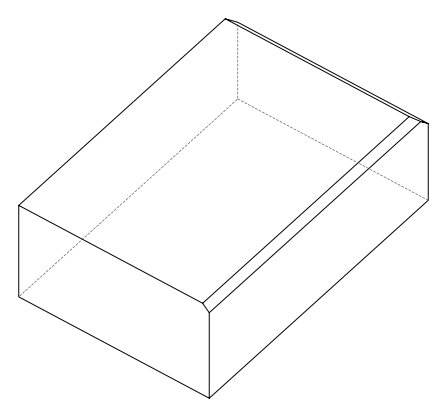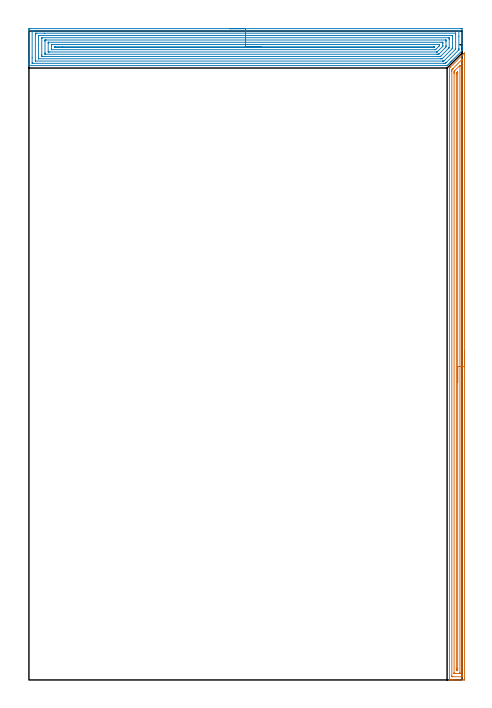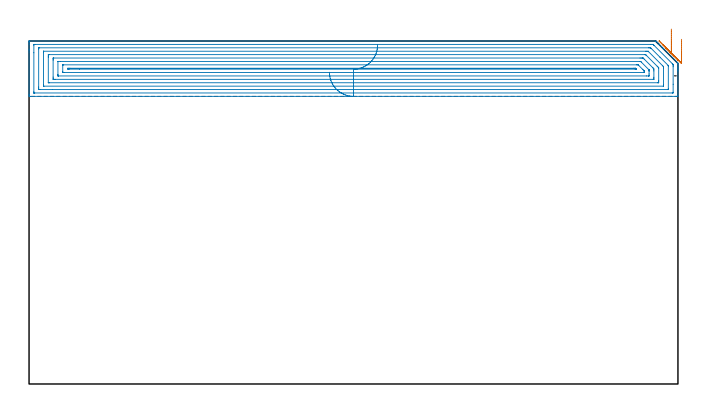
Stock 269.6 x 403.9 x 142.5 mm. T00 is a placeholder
(PLAN: 2 operations, 0 tool changes, 32 min)
(1 AREA_MILL | FG_CHAMFER_SURFACE | UGT0205_001 | 12.53 min | 17113 mm3)
(2 AREA_MILL_1 | FG_CHAMFER_SURFACE_1 | UGT0205_001 | 19.5 min | 70800 mm3)
(TOOL UGT0205_001 | Chamfer Mill 20 x 3 x 45 deg. | D20 FL50 Z2)
(OP 1 AREA_MILL)
G17 G21 G94 G90
T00 M6
G54
G17 G0 G90 X271.1 Y205.1 S1061 M3
G43 Z152.5 H0
Z143.2
G94 G1 Y205.062 Z142.328 F250.
Y204.948 Z141.464
Y204.759 Z140.612
Y204.497 Z139.78
Y204.163 Z138.974
Y203.76 Z138.2
Y203.291 Z137.464
Y202.76 Z136.772
Y202.171 Z136.129
Y201.528 Z135.54
Y200.836 Z135.008
Y200.1 Z134.54
Y199.326 Z134.137
Y198.52 Z133.803
Y197.688 Z133.541
Y196.836 Z133.352
Y195.972 Z133.238
Y195.1 Z133.2
Y0.629
X271.097 Y0.005 Z133.201
X271.096 Y0.003 Z133.202
X270.473 Y0. Z133.825
X265.109 Z139.186
X263.684 Z140.612
X263.321 Z140.974
X262.31 Z141.99
X261.872 Y0.003 Z142.42
X261.835 Y0.005 Z142.457
X261.803 Y0.01 Z142.488
X261.8 Y0.182 Z142.5
Y380.63
X261.805 Y380.904 Z142.491
X262.422 Y381.522 Z141.878
X270.769 Y389.869 Z133.53
X270.92 Y390.021 Z133.377
X271.071 Y390.167 Z133.227
X271.094 Y390.183 Z133.203
X271.099 Y390.167 Z133.199
X271.1 Y195.1 Z133.2
X269.686 Z134.614
X269.685 Y2.417 Z134.615
Y2.311
X269.682 Y2.204 Z134.618
X269.676 Y2.01 Z134.624
X269.579 Y2.008 Z134.721
X269.101 Y2.001 Z135.199
X263.738 Y2. Z140.562
X263.321 Y2.004 Z140.979
X263.262 Y2.006 Z141.038
X263.231 Y2.009 Z141.069
X263.221 Y2.098 Z141.079
X263.216 Y2.31 Z141.084
X263.215 Y2.417 Z141.085
X263.214 Y378.948 Z141.086
X263.218 Y379.736 Z141.082
X263.22 Y379.836 Z141.08
X263.226 Y379.865 Z141.074
X263.246 Y379.888 Z141.054
X263.321 Y379.968 Z140.979
X263.65 Y380.3 Z140.65
X263.979 Y380.63 Z140.321
X269.345 Y385.995 Z134.955
X269.464 Y386.11 Z134.836
X269.579 Y386.218 Z134.721
X269.679 Y386.298 Z134.621
X269.683 Y386.101 Z134.617
X269.685 Y385.995 Z134.615
X269.686 Y195.1 Z134.614
X268.272 Z136.028
X268.271 Y4.619 Z136.029
X268.27 Y4.205 Z136.03
X268.268 Y4.085 Z136.032
X268.265 Y4.029 Z136.035
X268.256 Y4.01 Z136.044
X268.201 Y4.007 Z136.099
X267.995 Y4.001 Z136.305
X264.904 Z139.396
X264.767 Y4.002 Z139.533
X264.658 Y4.008 Z139.642
X264.634 Y4.012 Z139.666
X264.632 Y4.019 Z139.668
X264.63 Y4.045 Z139.67
X264.629 Y4.205 Z139.671
X264.628 Y4.686 Z139.672
X264.629 Y377.534 Z139.671
X264.631 Y377.948 Z139.669
X264.635 Y378.421 Z139.665
X264.648 Y378.842 Z139.652
X264.876 Y379.074 Z139.424
X265.109 Y379.309 Z139.191
X268.235 Y382.436 Z136.065
X268.245 Y382.444 Z136.055
X268.258 Y382.451 Z136.042
X268.265 Y382.452 Z136.035
X268.268 Y382.445 Z136.032
X268.27 Y382.418 Z136.03
X268.271 Y382.156 Z136.029
X268.272 Y381.937 Z136.028
Y195.1
X266.857 Z137.443
Y6.927
X266.855 Y6.073 Z137.445
X266.854 Y6.037 Z137.446
X266.851 Y6.014 Z137.449
X266.834 Y6.01 Z137.466
X266.78 Y6.005 Z137.52
X266.67 Y6.002 Z137.63
X266.45 Y6.001 Z137.85
X266.23 Y6.002 Z138.07
X266.12 Y6.005 Z138.18
X266.066 Y6.01 Z138.234
X266.049 Y6.014 Z138.251
X266.043 Y6.888 Z138.257
Y377.088
X266.047 Y377.498 Z138.253
X266.05 Y377.702 Z138.25
X266.056 Y377.795 Z138.244
X266.103 Y377.847 Z138.197
X266.197 Y377.948 Z138.103
X266.271 Y378.022 Z138.029
X266.548 Y378.296 Z137.752
X266.825 Y378.567 Z137.475
X266.85 Y378.589 Z137.45
X266.852 Y378.521 Z137.448
X266.855 Y378.343 Z137.445
X266.857 Y377.987 Z137.443
Y377.948
Y195.1
Y194.228 Z137.481
Y193.363 Z137.595
Y192.512 Z137.783
Y191.68 Z138.046
Y190.874 Z138.38
Y190.1 Z138.782
Y189.364 Z139.251
Y188.672 Z139.782
Y188.029 Z140.372
Y187.44 Z141.015
Y186.908 Z141.707
Y186.44 Z142.443
Y186.037 Z143.216
Y185.703 Z144.022
Y185.441 Z144.854
Y185.252 Z145.706
Y185.138 Z146.571
Y185.1 Z147.443
G0 Z152.5
M5
M2
(OP 2 AREA_MILL_1)
G17 G21 G94 G90
T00 M6
G54
G17 G0 G90 X124.8 Y405.4 S1061 M3
G43 Z152.5 H0
Z129.5
G94 G1 X124.838 Z128.628 F250.
X124.952 Z127.763
X125.141 Z126.912
X125.403 Z126.08
X125.737 Z125.274
X126.14 Z124.5
X126.608 Z123.764
X127.14 Z123.072
X127.729 Z122.429
X128.372 Z121.839
X129.064 Z121.308
X129.8 Z120.84
X130.574 Z120.437
X131.38 Z120.103
X132.212 Z119.841
X133.064 Z119.652
X133.928 Z119.538
X134.8 Z119.5
X269.005
X269.429 Y405.396 Z119.502
X269.59 Y405.392 Z119.505
X269.6 Y405.226 Z119.671
Y395.224 Z129.67
Y394.637 Z130.26
Y394.341 Z130.555
Y393.754 Z131.142
Y393.459 Z131.437
Y392.867 Z132.032
Y392.285 Z132.614
X269.593 Y391.699 Z133.2
X269.591 Y391.694 Z133.206
X269.451 Y391.55 Z133.349
X269.304 Y391.403 Z133.496
X263.584 Y385.683 Z139.216
X263.417 Y385.515 Z139.381
X263.357 Y385.456 Z139.442
X262.727 Y384.827 Z140.073
X262.535 Y384.633 Z140.264
X261.871 Y383.971 Z140.929
X261.652 Y383.75 Z141.146
X261.015 Y383.115 Z141.785
X260.516 Y382.616 Z142.284
X260.295 Y382.403 Z142.489
X260.087 Y382.4 Z142.5
X0.149
X0.007 Y382.403 Z142.488
X0. Y382.409 Z142.482
Y382.713 Z142.186
Y383.159 Z141.74
Y383.75 Z141.145
Y385.811 Z139.086
Y386.398 Z138.497
Y386.987 Z137.908
Y404.639 Z120.258
X0.003 Y404.933 Z119.964
X0.009 Y405.392 Z119.506
X0.128 Y405.395 Z119.503
X0.595 Y405.4 Z119.5
X134.8
Y403.986 Z120.914
X267.221 Y403.985 Z120.915
X267.287 Y403.984 Z120.916
X267.59 Y403.977 Z120.923
X267.594 Y403.882 Z121.018
X267.599 Y403.677 Z121.223
X267.6 Y400.365 Z124.535
Y393.084 Z131.816
X267.598 Y392.576 Z132.324
X267.595 Y392.206 Z132.694
X267.589 Y392.151 Z132.749
X267.563 Y392.12 Z132.78
X267.489 Y392.042 Z132.858
X267.221 Y391.771 Z133.129
X259.642 Y384.192 Z140.708
X259.492 Y384.044 Z140.856
X259.37 Y383.927 Z140.973
X259.288 Y383.85 Z141.05
X259.243 Y383.821 Z141.079
X259.196 Y383.818 Z141.082
X259.129 Y383.816 Z141.084
X258.304 Y383.814 Z141.086
X2.379 Y383.815 Z141.085
X2.313 Y383.816 Z141.084
X2.01 Y383.823 Z141.077
X2.007 Y383.918 Z140.982
X2.002 Y384.123 Z140.777
X2. Y387.278 Z137.622
Y403.542 Z121.358
X2.005 Y403.917 Z120.983
X2.009 Y403.966 Z120.934
X2.013 Y403.98 Z120.92
X2.019 Y403.982 Z120.918
X2.069 Y403.984 Z120.916
X2.172 Y403.985 Z120.915
X2.379 Y403.986 Z120.914
X134.8
Y402.572 Z122.328
X265.438 Y402.571 Z122.329
X265.534 Y402.57 Z122.33
X265.568 Y402.568 Z122.332
X265.582 Y402.566 Z122.334
X265.59 Y402.551 Z122.349
X265.595 Y402.445 Z122.455
X265.598 Y402.285 Z122.615
X265.6 Y402.124 Z122.776
X265.599 Y392.757 Z132.143
X265.598 Y392.666 Z132.234
X265.594 Y392.622 Z132.278
X265.59 Y392.601 Z132.299
X265.571 Y392.576 Z132.324
X265.507 Y392.508 Z132.392
X262.13 Y389.129 Z135.771
X258.41 Y385.41 Z139.49
X258.304 Y385.307 Z139.593
X258.224 Y385.236 Z139.664
X258.153 Y385.233 Z139.667
X258.003 Y385.231 Z139.669
X257.702 Y385.229 Z139.671
X257.412
X4.162
X4.066 Y385.23 Z139.67
X4.032 Y385.232 Z139.668
X4.018 Y385.234 Z139.666
X4.01 Y385.249 Z139.651
X4.005 Y385.355 Z139.545
X4.002 Y385.515 Z139.385
X4. Y385.676 Z139.224
Y401.563 Z123.337
X4.005 Y402.285 Z122.615
X4.009 Y402.437 Z122.463
X4.026 Y402.565 Z122.335
X4.162 Y402.566 Z122.334
X4.765 Y402.571 Z122.329
X9.692 Y402.572 Z122.328
X134.8
Y401.157 Z123.743
X263.495
X263.544 Y401.155 Z123.745
X263.578 Y401.152 Z123.748
X263.59 Y401.15 Z123.75
X263.592 Y401.132 Z123.768
X263.597 Y400.946 Z123.954
X263.6 Y400.573 Z124.327
Y393.513 Z131.387
X263.598 Y393.459 Z131.441
X263.587 Y393.048 Z131.852
X263.387 Y392.841 Z132.059
X263.126 Y392.576 Z132.324
X257.412 Y386.861 Z138.039
X257.254 Y386.707 Z138.193
X257.208 Y386.664 Z138.236
X257.19 Y386.651 Z138.249
X257.159 Y386.648 Z138.252
X256.521 Y386.644 Z138.256
X256.273 Y386.643 Z138.257
X6.105
X6.056 Y386.645 Z138.255
X6.022 Y386.648 Z138.252
X6.01 Y386.65 Z138.25
X6.008 Y386.668 Z138.232
X6.004 Y386.854 Z138.046
X6. Y387.227 Z137.673
Y400.52 Z124.38
X6.006 Y400.934 Z123.966
X6.01 Y401.139 Z123.761
X6.019 Y401.151 Z123.749
X6.045 Y401.153 Z123.747
X6.101 Y401.156 Z123.744
X6.193 Y401.157 Z123.743
X134.8
Y399.743 Z125.157
X261.087
X261.301 Y399.742 Z125.158
X261.444 Y399.74 Z125.16
X261.558 Y399.736 Z125.164
X261.592 Y399.732 Z125.168
X261.593 Y399.724 Z125.176
X261.596 Y399.637 Z125.263
X261.6 Y399.023 Z125.877
Y398.754 Z126.146
X261.599 Y393.728 Z131.172
X261.596 Y393.593 Z131.307
X261.59 Y393.527 Z131.373
X261.585 Y393.495 Z131.405
X261.553 Y393.459 Z131.441
X261.27 Y393.171 Z131.729
X260.979 Y392.877 Z132.023
X256.392 Y388.29 Z136.61
X256.262 Y388.163 Z136.737
X256.19 Y388.096 Z136.804
X256.161 Y388.07 Z136.83
X256.058 Y388.064 Z136.836
X255.844 Y388.059 Z136.841
X255.736 Y388.057 Z136.843
X8.513
X8.299 Y388.058 Z136.842
X8.155 Y388.06 Z136.84
X8.042 Y388.064 Z136.836
X8.008 Y388.069 Z136.831
X8.007 Y388.076 Z136.824
X8.004 Y388.163 Z136.737
X8. Y388.777 Z136.123
Y389.046 Z135.854
X8.001 Y399.637 Z125.263
X8.003 Y399.714 Z125.186
X8.006 Y399.732 Z125.168
X8.008 Y399.736 Z125.164
X8.049 Y399.738 Z125.162
X8.191 Y399.741 Z125.159
X8.406 Y399.743 Z125.157
X8.513
X134.8
Y398.329 Z126.571
X259.35 Y398.328 Z126.572
X259.473 Y398.326 Z126.574
X259.554 Y398.322 Z126.578
X259.59 Y398.319 Z126.581
X259.592 Y398.272 Z126.628
X259.597 Y397.872 Z127.028
X259.6 Y397.472 Z127.428
X259.599 Y394.825 Z130.075
X259.595 Y394.341 Z130.559
X259.591 Y393.95 Z130.95
X259.196 Y393.544 Z131.356
X259.153 Y393.501 Z131.399
X255.581 Y389.928 Z134.972
X255.156 Y389.514 Z135.386
X255.127 Y389.487 Z135.413
X255.082 Y389.478 Z135.422
X254.968 Y389.475 Z135.425
X254.737 Y389.473 Z135.427
X254.307 Y389.471 Z135.429
X253.845
X10.25 Y389.472 Z135.428
X10.127 Y389.474 Z135.426
X10.046 Y389.478 Z135.422
X10.01 Y389.481 Z135.419
X10.008 Y389.529 Z135.371
X10.003 Y389.928 Z134.972
X10. Y390.328 Z134.572
Y397.389 Z127.511
X10.002 Y397.872 Z127.028
X10.005 Y398.267 Z126.633
X10.01 Y398.322 Z126.578
X10.058 Y398.324 Z126.576
X10.173 Y398.327 Z126.573
X10.404 Y398.328 Z126.572
X10.834 Y398.329 Z126.571
X134.8
Y396.915 Z127.985
X256.596
X257.412 Y396.913 Z127.987
X257.49 Y396.912 Z127.988
X257.576 Y396.908 Z127.992
X257.591 Y396.881 Z128.019
X257.595 Y396.868 Z128.032
X257.599 Y396.804 Z128.096
X257.6 Y396.107 Z128.793
Y395.038 Z129.862
X257.598 Y394.69 Z130.21
X257.594 Y394.516 Z130.384
X257.59 Y394.429 Z130.471
X257.579 Y394.388 Z130.512
X257.539 Y394.341 Z130.559
X257.478 Y394.276 Z130.624
X257.412 Y394.209 Z130.691
X254.373 Y391.171 Z133.729
X254.196 Y390.996 Z133.904
X254.129 Y390.934 Z133.966
X254.092 Y390.901 Z133.999
X254.048 Y390.892 Z134.008
X253.845 Y390.887 Z134.013
X253.77 Y390.886 Z134.014
X13.004 Y390.885 Z134.015
X12.188 Y390.887 Z134.013
X12.11 Y390.888 Z134.012
X12.024 Y390.892 Z134.008
X12.009 Y390.92 Z133.98
X12.005 Y390.932 Z133.968
X12.001 Y390.996 Z133.904
X12. Y396.292 Z128.608
X12.003 Y396.478 Z128.422
X12.01 Y396.849 Z128.051
X12.018 Y396.909 Z127.991
X12.036 Y396.911 Z127.989
X12.086 Y396.913 Z127.987
X12.188 Y396.914 Z127.986
X12.263 Y396.915 Z127.985
X134.8
Y395.501 Z129.399
X255.501 Y395.5 Z129.4
X255.541 Y395.499 Z129.401
X255.58 Y395.495 Z129.405
X255.59 Y395.493 Z129.407
X255.593 Y395.476 Z129.424
X255.597 Y395.432 Z129.468
X255.6 Y395.253 Z129.647
Y395.224 Z129.676
X255.597 Y395.01 Z129.89
X255.594 Y394.904 Z129.996
X255.59 Y394.852 Z130.048
X255.558 Y394.817 Z130.083
X255.358 Y394.609 Z130.291
X255.094 Y394.341 Z130.559
X254.917 Y394.163 Z130.737
X253.329 Y392.576 Z132.324
X253.141 Y392.391 Z132.509
X253.075 Y392.329 Z132.571
X253.052 Y392.31 Z132.59
X253.022 Y392.307 Z132.593
X252.954 Y392.304 Z132.596
X252.341 Y392.3 Z132.6
X14.099
X14.059 Y392.301 Z132.599
X14.02 Y392.305 Z132.595
X14.01 Y392.307 Z132.593
X14.007 Y392.324 Z132.576
X14.003 Y392.368 Z132.532
X14. Y392.548 Z132.352
Y392.576 Z132.324
Y395.195 Z129.705
X14.001 Y395.224 Z129.676
X14.007 Y395.437 Z129.463
X14.01 Y395.485 Z129.415
X14.118 Y395.494 Z129.406
X14.304 Y395.497 Z129.403
X14.584 Y395.5 Z129.4
X134.8 Y395.501 Z129.399
Y394.086 Z130.814
X251.804
X252.062 Y394.085 Z130.815
X252.324 Y394.082 Z130.818
X252.362 Y394.08 Z130.82
X252.349 Y394.057 Z130.843
X252.164 Y393.869 Z131.031
X252.062 Y393.768 Z131.132
X251.995 Y393.721 Z131.179
X251.936 Y393.718 Z131.182
X251.802 Y393.716 Z131.184
X251.428 Y393.714 Z131.186
X251.17
X17.023
X16.646 Y393.715 Z131.185
X16.386 Y393.716 Z131.184
X16.022 Y393.721 Z131.179
X16.01 Y393.9 Z131.
X16.019 Y394.079 Z130.821
X16.389 Y394.083 Z130.817
X16.646 Y394.085 Z130.815
X20.953 Y394.086 Z130.814
X134.8
X135.672 Z130.852
X136.536 Z130.966
X137.388 Z131.154
X138.22 Z131.417
X139.026 Z131.751
X139.8 Z132.153
X140.536 Z132.622
X141.228 Z133.153
X141.871 Z133.743
X142.46 Z134.386
X142.992 Z135.078
X143.46 Z135.814
X143.863 Z136.587
X144.197 Z137.393
X144.459 Z138.225
X144.648 Z139.077
X144.762 Z139.942
X144.8 Z140.814
G0 Z152.5
M5
M2
